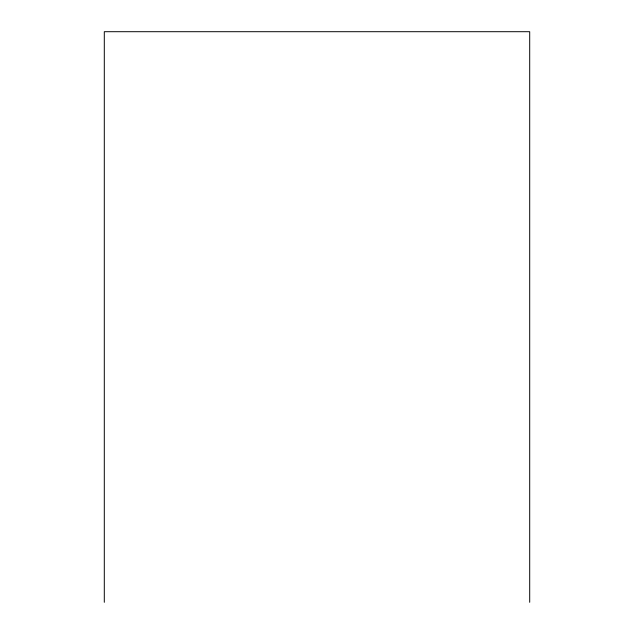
<?xml version="1.0" encoding="UTF-8"?>
<svg xmlns="http://www.w3.org/2000/svg" width="634" height="634" viewBox="0 0 634 634"><rect width="100%" height="100%" fill="white"/><g stroke="black" fill="none" stroke-linecap="round" stroke-linejoin="round"><path stroke-width="0.95" d="M529.699 602.3L529.699 31.7L104.301 31.7L104.301 602.3"/></g></svg>
